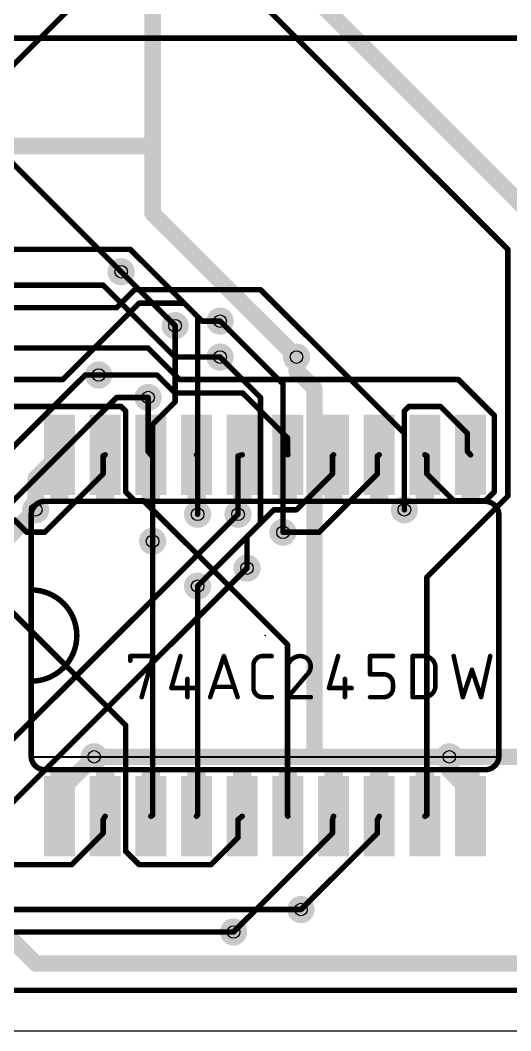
# Model space of a CAD drawing. Extents: x 0 to 200, y 0 to 49.
# Drawn here: x 166.19 to 179.83, y 0 to 28.12 of the extents above; entities that cross this region are included whole.
import ezdxf

# ---------------------------------------------------------------- set-up
doc = ezdxf.new("R2010")
doc.units = 0
for name, color, linetype in [('1', 12, 'CONTINUOUS'), ('16', 132, 'CONTINUOUS'), ('18', 110, 'CONTINUOUS'), ('20', 31, 'CONTINUOUS'), ('21', 253, 'CONTINUOUS'), ('23', 53, 'CONTINUOUS'), ('27', 253, 'CONTINUOUS'), ('29', 253, 'CONTINUOUS'), ('31', 253, 'CONTINUOUS'), ('44', 253, 'CONTINUOUS'), ('51', 253, 'CONTINUOUS')]:
    doc.layers.add(name, color=color, linetype=linetype)

# ---------------------------------------------------------------- blocks, each defined once
blk = doc.blocks.new('RECT')
blk.add_solid([(-0.5, -0.5), (0.5, -0.5), (-0.5, 0.5), (0.5, 0.5)])
blk = doc.blocks.new('ROUNDV')
at = {"const_width": 0.5}
blk.add_lwpolyline([(0, -0.25, 1), (0, 0.25, 1), (0, -0.25)], format="xyb", dxfattribs=at)

msp = doc.modelspace()

# ---------------------------------------------------------------- linework, layer by layer
at = {"layer": '1'}
for points, const_width in [([(168.375, 33.125), (179.75, 21.75)], 0.1524), ([(169.875, 24.625), (169.875, 29.875)], 0.4572), ([(168.5, 29.375), (163.625, 24.5)], 0.1524), ([(174.375, 28.75), (187.5, 15.625)], 0.4572), ([(169.875, 24.625), (164.625, 24.625)], 0.4572), ([(169.875, 22.75), (169.875, 24.625)], 0.4572), ([(173.875, 18.75), (169.875, 22.75)], 0.4572), ([(164.875, 21.75), (169.25, 21.75)], 0.1524), ([(169.25, 21.75), (171.25, 19.75)], 0.1524), ([(179.75, 21.75), (179.75, 14.875)], 0.1524), ([(169, 21.125), (170.5, 19.625)], 0.1524), ([(164.875, 20.75), (168.5, 20.75)], 0.1524), ([(168.5, 20.75), (170.5, 18.75)], 0.1524), ([(171.25, 19.75), (171.75, 19.75)], 0.1524), ([(164.875, 19), (169.75, 19)], 0.1524), ([(169.75, 19), (170.625, 18.125)], 0.1524), ([(170.5, 18.75), (171.75, 18.75)], 0.1524), ([(168.375, 18.25), (170, 18.25)], 0.1524), ([(170, 18.25), (170.5, 17.75)], 0.1524), ([(170.625, 18.125), (178.375, 18.125)], 0.1524), ([(178.375, 18.125), (179.375, 17.125)], 0.1524), ([(170.5, 17.75), (172.375, 17.75)], 0.1524), ([(172.375, 17.75), (173.625, 16.5)], 0.1524), ([(164.875, 17.375), (169, 17.375)], 0.1524), ([(169, 17.375), (169.125, 17.25)], 0.1524), ([(169.75, 17.625), (169.75, 16.125)], 0.1524), ([(176.875, 17.25), (177, 17.375)], 0.1524), ([(177, 17.375), (177.875, 17.375)], 0.1524), ([(177.875, 17.375), (178.625, 16.625)], 0.1524), ([(169.125, 17.25), (169.125, 15)], 0.1524), ([(176.875, 14.5), (176.875, 17.25)], 0.1524), ([(179.375, 17.125), (179.375, 15)], 0.1524), ([(178.625, 16.625), (178.625, 16.125)], 0.1524), ([(173.625, 16.5), (173.625, 16.125)], 0.1524), ([(167.25, 16), (166.625, 15.375)], 0.4572), ([(167.25, 16), (167.285, 16.0292)], 0.4572), ([(168.5, 16), (168.555, 16.0292)], 0.1524), ([(168.5, 16), (168.5, 15.5)], 0.1524), ([(169.75, 16.125), (169.825, 16.0292)], 0.1524), ([(171.125, 16), (171.095, 16.0292)], 0.1524), ([(171.125, 14.375), (171.125, 16)], 0.1524), ([(172.25, 16), (172.365, 16.0292)], 0.1524), ([(172.25, 14.375), (172.25, 16)], 0.1524), ([(173.625, 16.125), (173.635, 16.0292)], 0.1524), ([(174.875, 16), (174.905, 16.0292)], 0.1524), ([(174.875, 15.5), (174.875, 16)], 0.1524), ([(176.125, 16), (176.175, 16.0292)], 0.1524), ([(176.125, 15.5), (176.125, 16)], 0.1524), ([(177.5, 16), (177.445, 16.0292)], 0.1524), ([(177.5, 15.5), (177.5, 16)], 0.1524), ([(178.625, 16.125), (178.715, 16.0292)], 0.1524), ([(166.625, 15.375), (166.625, 14.5)], 0.4572), ([(168.5, 15.5), (166.875, 13.875)], 0.1524), ([(173.875, 14.5), (174.875, 15.5)], 0.1524), ([(174.5, 13.875), (176.125, 15.5)], 0.1524), ([(178.25, 14.75), (177.5, 15.5)], 0.1524), ([(169.125, 15), (169.375, 14.75)], 0.1524), ([(179.75, 14.875), (177.5, 12.625)], 0.1524), ([(179.375, 15), (179.125, 14.75)], 0.1524), ([(169.375, 14.75), (169.625, 14.75)], 0.1524), ([(169.625, 14.75), (173.625, 10.75)], 0.1524), ([(179.125, 14.75), (178.25, 14.75)], 0.1524), ([(172.5, 13.75), (173.25, 14.5)], 0.1524), ([(173.25, 14.5), (173.875, 14.5)], 0.1524), ([(166.375, 13.875), (166, 14.25)], 0.1524), ([(166.875, 13.875), (166.375, 13.875)], 0.1524), ([(172.5, 12.875), (172.5, 13.75)], 0.1524), ([(173.5, 13.875), (174.5, 13.875)], 0.1524), ([(164, 13.625), (169.125, 8.5)], 0.1524), ([(169.875, 13.625), (169.875, 6)], 0.1524), ([(177.5, 12.625), (177.5, 6)], 0.1524), ([(171.125, 12.375), (171.125, 6)], 0.1524), ([(173.625, 10.75), (173.625, 6)], 0.1524), ([(169.125, 8.5), (169.125, 5)], 0.1524), ([(168.25, 7.625), (167.375, 6.75)], 0.4572), ([(178.125, 7.25), (178.125, 7.625)], 0.4572), ([(178.625, 6.75), (178.125, 7.25)], 0.4572), ([(167.375, 6.75), (167.375, 6)], 0.4572), ([(178.625, 6), (178.625, 6.75)], 0.4572), ([(167.375, 6), (167.285, 5.9708)], 0.4572), ([(178.625, 6), (178.715, 5.9708)], 0.4572), ([(168.5, 5.875), (168.555, 5.9708)], 0.1524), ([(168.5, 5.5), (168.5, 5.875)], 0.1524), ([(169.875, 6), (169.825, 5.9708)], 0.1524), ([(171.125, 6), (171.095, 5.9708)], 0.1524), ([(172.25, 5.875), (172.365, 5.9708)], 0.1524), ([(172.25, 5.375), (172.25, 5.875)], 0.1524), ([(173.625, 6), (173.635, 5.9708)], 0.1524), ([(174.875, 5.875), (174.905, 5.9708)], 0.1524), ([(174.875, 5.5), (174.875, 5.875)], 0.1524), ([(176.125, 5.875), (176.175, 5.9708)], 0.1524), ([(176.125, 5.5), (176.125, 5.875)], 0.1524), ([(177.5, 6), (177.445, 5.9708)], 0.1524), ([(167.625, 4.625), (168.5, 5.5)], 0.1524), ([(171.5, 4.625), (172.25, 5.375)], 0.1524), ([(172.125, 2.75), (174.875, 5.5)], 0.1524), ([(174, 3.375), (176.125, 5.5)], 0.1524), ([(169.125, 5), (169.5, 4.625)], 0.1524), ([(164.625, 4.625), (167.625, 4.625)], 0.1524), ([(169.5, 4.625), (171.5, 4.625)], 0.1524), ([(166.625, 1.875), (164.25, 4.25)], 0.4572), ([(183.375, 1.875), (166.625, 1.875)], 0.4572), ([(184.75, 1.125), (70, 1.125)], 0.1524)]:
    msp.add_lwpolyline(points, dxfattribs=dict(at, const_width=const_width))
for points, const_width in [([(169.9893, 24.625, 1), (169.7607, 24.625)], 0.2286), ([(169.875, 24.5107, 1), (169.875, 24.7393)], 0.2286), ([(169.7607, 24.625, 1), (169.9893, 24.625)], 0.2286), ([(169.9558, 22.8308, 1), (169.7942, 22.6692)], 0.2286), ([(169.7607, 22.75, 1), (169.9893, 22.75)], 0.2286), ([(169.2769, 21.7769, 1), (169.2231, 21.7231)], 0.0762), ([(169.25, 21.7119, 1), (169.25, 21.7881)], 0.0762), ([(179.7881, 21.75, 1), (179.7119, 21.75)], 0.0762), ([(179.7231, 21.7231, 1), (179.7769, 21.7769)], 0.0762), ([(169.0269, 21.1519, 1), (168.9731, 21.0981)], 0.0762), ([(168.5269, 20.7769, 1), (168.4731, 20.7231)], 0.0762), ([(168.5, 20.7119, 1), (168.5, 20.7881)], 0.0762), ([(170.4731, 19.5981, 1), (170.5269, 19.6519)], 0.0762), ([(171.25, 19.7881, 1), (171.25, 19.7119)], 0.0762), ([(171.2231, 19.7231, 1), (171.2769, 19.7769)], 0.0762), ([(171.75, 19.7119, 1), (171.75, 19.7881)], 0.0762), ([(169.7769, 19.0269, 1), (169.7231, 18.9731)], 0.0762), ([(169.75, 18.9619, 1), (169.75, 19.0381)], 0.0762), ([(173.7942, 18.6692, 1), (173.9558, 18.8308)], 0.2286), ([(170.5, 18.7881, 1), (170.5, 18.7119)], 0.0762), ([(170.4731, 18.7231, 1), (170.5269, 18.7769)], 0.0762), ([(171.75, 18.7119, 1), (171.75, 18.7881)], 0.0762), ([(168.375, 18.2881, 1), (168.375, 18.2119)], 0.0762), ([(170.0269, 18.2769, 1), (169.9731, 18.2231)], 0.0762), ([(170, 18.2119, 1), (170, 18.2881)], 0.0762), ([(170.625, 18.1631, 1), (170.625, 18.0869)], 0.0762), ([(170.5981, 18.0981, 1), (170.6519, 18.1519)], 0.0762), ([(178.4019, 18.1519, 1), (178.3481, 18.0981)], 0.0762), ([(178.375, 18.0869, 1), (178.375, 18.1631)], 0.0762), ([(170.5, 17.7881, 1), (170.5, 17.7119)], 0.0762), ([(170.4731, 17.7231, 1), (170.5269, 17.7769)], 0.0762), ([(172.4019, 17.7769, 1), (172.3481, 17.7231)], 0.0762), ([(172.375, 17.7119, 1), (172.375, 17.7881)], 0.0762), ([(169.0269, 17.4019, 1), (168.9731, 17.3481)], 0.0762), ([(169, 17.3369, 1), (169, 17.4131)], 0.0762), ([(169.7881, 17.625, 1), (169.7119, 17.625)], 0.0762), ([(177, 17.4131, 1), (177, 17.3369)], 0.0762), ([(177.0269, 17.3481, 1), (176.9731, 17.4019)], 0.0762), ([(177.9019, 17.4019, 1), (177.8481, 17.3481)], 0.0762), ([(177.875, 17.3369, 1), (177.875, 17.4131)], 0.0762), ([(169.1631, 17.25, 1), (169.0869, 17.25)], 0.0762), ([(169.0981, 17.2231, 1), (169.1519, 17.2769)], 0.0762), ([(176.9131, 17.25, 1), (176.8369, 17.25)], 0.0762), ([(176.8481, 17.2769, 1), (176.9019, 17.2231)], 0.0762), ([(179.4131, 17.125, 1), (179.3369, 17.125)], 0.0762), ([(179.3481, 17.0981, 1), (179.4019, 17.1519)], 0.0762), ([(178.6631, 16.625, 1), (178.5869, 16.625)], 0.0762), ([(178.5981, 16.5981, 1), (178.6519, 16.6519)], 0.0762), ([(173.6631, 16.5, 1), (173.5869, 16.5)], 0.0762), ([(173.5981, 16.4731, 1), (173.6519, 16.5269)], 0.0762), ([(167.1768, 16.0878, 1), (167.3232, 15.9122)], 0.2286), ([(167.3308, 15.9192, 1), (167.1692, 16.0808)], 0.2286), ([(167.3582, 15.9414, 1), (167.2118, 16.117)], 0.2286), ([(168.4821, 16.0337, 1), (168.5179, 15.9663)], 0.0762), ([(168.5381, 16, 1), (168.4619, 16)], 0.0762), ([(168.5729, 15.9955, 1), (168.5371, 16.0629)], 0.0762), ([(169.78, 16.1485, 1), (169.72, 16.1015)], 0.0762), ([(169.7119, 16.125, 1), (169.7881, 16.125)], 0.0762), ([(169.795, 16.0057, 1), (169.855, 16.0527)], 0.0762), ([(171.1216, 16.0565, 1), (171.0684, 16.0019)], 0.0762), ([(171.1631, 16, 1), (171.0869, 16)], 0.0762), ([(171.0984, 15.9727, 1), (171.1516, 16.0273)], 0.0762), ([(172.2881, 16, 1), (172.2119, 16)], 0.0762), ([(172.2406, 16.0369, 1), (172.2594, 15.9631)], 0.0762), ([(172.3744, 15.9923, 1), (172.3556, 16.0661)], 0.0762), ([(173.6629, 16.129, 1), (173.5871, 16.121)], 0.0762), ([(173.5869, 16.125, 1), (173.6631, 16.125)], 0.0762), ([(173.5971, 16.0252, 1), (173.6729, 16.0332)], 0.0762), ([(174.9131, 16, 1), (174.8369, 16)], 0.0762), ([(174.8484, 16.0273, 1), (174.9016, 15.9727)], 0.0762), ([(174.9316, 16.0019, 1), (174.8784, 16.0565)], 0.0762), ([(176.1631, 16, 1), (176.0869, 16)], 0.0762), ([(176.1058, 16.0329, 1), (176.1442, 15.9671)], 0.0762), ([(176.1942, 15.9963, 1), (176.1558, 16.0621)], 0.0762), ([(177.4629, 16.0629, 1), (177.4271, 15.9955)], 0.0762), ([(177.5381, 16, 1), (177.4619, 16)], 0.0762), ([(177.4821, 15.9663, 1), (177.5179, 16.0337)], 0.0762), ([(178.6528, 16.1511, 1), (178.5972, 16.0989)], 0.0762), ([(178.5869, 16.125, 1), (178.6631, 16.125)], 0.0762), ([(178.6872, 16.0031, 1), (178.7428, 16.0553)], 0.0762), ([(166.7393, 15.375, 1), (166.5107, 15.375)], 0.2286), ([(166.5442, 15.4558, 1), (166.7058, 15.2942)], 0.2286), ([(168.4619, 15.5, 1), (168.5381, 15.5)], 0.0762), ([(168.5269, 15.4731, 1), (168.4731, 15.5269)], 0.0762), ([(174.8369, 15.5, 1), (174.9131, 15.5)], 0.0762), ([(174.9019, 15.4731, 1), (174.8481, 15.5269)], 0.0762), ([(176.0869, 15.5, 1), (176.1631, 15.5)], 0.0762), ([(176.1519, 15.4731, 1), (176.0981, 15.5269)], 0.0762), ([(177.4619, 15.5, 1), (177.5381, 15.5)], 0.0762), ([(177.5269, 15.5269, 1), (177.4731, 15.4731)], 0.0762), ([(169.0869, 15, 1), (169.1631, 15)], 0.0762), ([(169.1519, 15.0269, 1), (169.0981, 14.9731)], 0.0762), ([(179.3369, 15, 1), (179.4131, 15)], 0.0762), ([(179.4019, 14.9731, 1), (179.3481, 15.0269)], 0.0762), ([(179.7119, 14.875, 1), (179.7881, 14.875)], 0.0762), ([(179.7769, 14.8481, 1), (179.7231, 14.9019)], 0.0762), ([(169.375, 14.7881, 1), (169.375, 14.7119)], 0.0762), ([(169.3481, 14.7231, 1), (169.4019, 14.7769)], 0.0762), ([(169.6519, 14.7769, 1), (169.5981, 14.7231)], 0.0762), ([(169.625, 14.7119, 1), (169.625, 14.7881)], 0.0762), ([(178.25, 14.7881, 1), (178.25, 14.7119)], 0.0762), ([(178.2231, 14.7231, 1), (178.2769, 14.7769)], 0.0762), ([(179.0981, 14.7769, 1), (179.1519, 14.7231)], 0.0762), ([(179.125, 14.7119, 1), (179.125, 14.7881)], 0.0762), ([(166.5107, 14.5, 1), (166.7393, 14.5)], 0.2286), ([(171.0869, 14.375, 1), (171.1631, 14.375)], 0.0762), ([(172.2119, 14.375, 1), (172.2881, 14.375)], 0.0762), ([(173.25, 14.5381, 1), (173.25, 14.4619)], 0.0762), ([(173.2769, 14.4731, 1), (173.2231, 14.5269)], 0.0762), ([(173.8481, 14.5269, 1), (173.9019, 14.4731)], 0.0762), ([(173.875, 14.4619, 1), (173.875, 14.5381)], 0.0762), ([(176.8369, 14.5, 1), (176.9131, 14.5)], 0.0762), ([(166.375, 13.9131, 1), (166.375, 13.8369)], 0.0762), ([(166.3481, 13.8481, 1), (166.4019, 13.9019)], 0.0762), ([(166.8481, 13.9019, 1), (166.9019, 13.8481)], 0.0762), ([(166.875, 13.8369, 1), (166.875, 13.9131)], 0.0762), ([(172.5381, 13.75, 1), (172.4619, 13.75)], 0.0762), ([(172.4731, 13.7769, 1), (172.5269, 13.7231)], 0.0762), ([(173.5, 13.9131, 1), (173.5, 13.8369)], 0.0762), ([(174.4731, 13.9019, 1), (174.5269, 13.8481)], 0.0762), ([(174.5, 13.8369, 1), (174.5, 13.9131)], 0.0762), ([(169.9131, 13.625, 1), (169.8369, 13.625)], 0.0762), ([(172.4619, 12.875, 1), (172.5381, 12.875)], 0.0762), ([(177.5381, 12.625, 1), (177.4619, 12.625)], 0.0762), ([(177.4731, 12.6519, 1), (177.5269, 12.5981)], 0.0762), ([(171.1631, 12.375, 1), (171.0869, 12.375)], 0.0762), ([(173.6631, 10.75, 1), (173.5869, 10.75)], 0.0762), ([(173.5981, 10.7231, 1), (173.6519, 10.7769)], 0.0762), ([(169.1631, 8.5, 1), (169.0869, 8.5)], 0.0762), ([(169.0981, 8.4731, 1), (169.1519, 8.5269)], 0.0762), ([(168.3308, 7.5442, 1), (168.1692, 7.7058)], 0.2286), ([(178.2393, 7.625, 1), (178.0107, 7.625)], 0.2286), ([(178.2058, 7.3308, 1), (178.0442, 7.1692)], 0.2286), ([(178.0107, 7.25, 1), (178.2393, 7.25)], 0.2286), ([(167.4893, 6.75, 1), (167.2607, 6.75)], 0.2286), ([(167.2942, 6.8308, 1), (167.4558, 6.6692)], 0.2286), ([(178.7393, 6.75, 1), (178.5107, 6.75)], 0.2286), ([(178.5442, 6.6692, 1), (178.7058, 6.8308)], 0.2286), ([(167.2497, 6.0795, 1), (167.3203, 5.8621)], 0.2286), ([(167.4103, 5.8913, 1), (167.3397, 6.1087)], 0.2286), ([(178.6603, 6.1087, 1), (178.5897, 5.8913)], 0.2286), ([(178.6797, 5.8621, 1), (178.7503, 6.0795)], 0.2286), ([(167.2607, 6, 1), (167.4893, 6)], 0.2286), ([(168.5381, 5.875, 1), (168.4619, 5.875)], 0.0762), ([(168.467, 5.894, 1), (168.533, 5.856)], 0.0762), ([(168.588, 5.9518, 1), (168.522, 5.9898)], 0.0762), ([(169.8058, 6.0037, 1), (169.8442, 5.9379)], 0.0762), ([(169.8369, 6, 1), (169.9131, 6)], 0.0762), ([(169.8942, 5.9671, 1), (169.8558, 6.0329)], 0.0762), ([(171.0684, 5.9981, 1), (171.1216, 5.9435)], 0.0762), ([(171.0869, 6, 1), (171.1631, 6)], 0.0762), ([(171.1516, 5.9727, 1), (171.0984, 6.0273)], 0.0762), ([(172.2881, 5.875, 1), (172.2119, 5.875)], 0.0762), ([(172.2256, 5.9043, 1), (172.2744, 5.8457)], 0.0762), ([(172.3894, 5.9415, 1), (172.3406, 6.0001)], 0.0762), ([(173.5869, 6, 1), (173.6631, 6)], 0.0762), ([(173.661, 6.0123, 1), (173.589, 5.9877)], 0.0762), ([(173.599, 5.9585, 1), (173.671, 5.9831)], 0.0762), ([(174.9131, 5.875, 1), (174.8369, 5.875)], 0.0762), ([(174.8386, 5.8864, 1), (174.9114, 5.8636)], 0.0762), ([(174.9414, 5.9594, 1), (174.8686, 5.9822)], 0.0762), ([(176.1631, 5.875, 1), (176.0869, 5.875)], 0.0762), ([(176.0912, 5.8926, 1), (176.1588, 5.8574)], 0.0762), ([(176.2088, 5.9532, 1), (176.1412, 5.9884)], 0.0762), ([(177.4271, 6.0045, 1), (177.4629, 5.9371)], 0.0762), ([(177.4619, 6, 1), (177.5381, 6)], 0.0762), ([(177.5179, 5.9663, 1), (177.4821, 6.0337)], 0.0762), ([(178.5107, 6, 1), (178.7393, 6)], 0.2286), ([(168.4619, 5.5, 1), (168.5381, 5.5)], 0.0762), ([(168.5269, 5.4731, 1), (168.4731, 5.5269)], 0.0762), ([(172.2119, 5.375, 1), (172.2881, 5.375)], 0.0762), ([(172.2769, 5.3481, 1), (172.2231, 5.4019)], 0.0762), ([(174.8369, 5.5, 1), (174.9131, 5.5)], 0.0762), ([(174.9019, 5.4731, 1), (174.8481, 5.5269)], 0.0762), ([(176.0869, 5.5, 1), (176.1631, 5.5)], 0.0762), ([(176.1519, 5.4731, 1), (176.0981, 5.5269)], 0.0762), ([(169.1519, 5.0269, 1), (169.0981, 4.9731)], 0.0762), ([(169.0869, 5, 1), (169.1631, 5)], 0.0762), ([(167.5981, 4.6519, 1), (167.6519, 4.5981)], 0.0762), ([(167.625, 4.5869, 1), (167.625, 4.6631)], 0.0762), ([(169.5, 4.6631, 1), (169.5, 4.5869)], 0.0762), ([(169.4731, 4.5981, 1), (169.5269, 4.6519)], 0.0762), ([(171.4731, 4.6519, 1), (171.5269, 4.5981)], 0.0762), ([(171.5, 4.5869, 1), (171.5, 4.6631)], 0.0762), ([(173.9731, 3.4019, 1), (174.0269, 3.3481)], 0.0762), ([(172.0981, 2.7769, 1), (172.1519, 2.7231)], 0.0762), ([(166.625, 1.9893, 1), (166.625, 1.7607)], 0.2286), ([(166.5442, 1.7942, 1), (166.7058, 1.9558)], 0.2286)]:
    msp.add_lwpolyline(points, format="xyb", dxfattribs=dict(at, const_width=const_width))
at = {"layer": '16'}
for points, const_width in [([(164, 27.625), (181.5, 27.625)], 0.1524), ([(163.25, 26.875), (169, 21.125)], 0.1524), ([(168.875, 20.125), (169.375, 20.625)], 0.1524), ([(169.375, 20.625), (172.875, 20.625)], 0.1524), ([(172.875, 20.625), (176.875, 16.625)], 0.1524), ([(167.375, 18.125), (169.5, 20.25)], 0.1524), ([(169.5, 20.25), (170.75, 20.25)], 0.1524), ([(170.75, 20.25), (171.125, 19.875)], 0.1524), ([(160.875, 20.125), (168.875, 20.125)], 0.1524), ([(170.5, 19.625), (170.5, 17.5)], 0.1524), ([(171.125, 19.875), (171.125, 14.375)], 0.1524), ([(171.75, 19.75), (173.5, 18)], 0.1524), ([(173.875, 18.375), (173.875, 18.75)], 0.4572), ([(171.75, 18.75), (172.875, 17.625)], 0.1524), ([(174.375, 17.875), (173.875, 18.375)], 0.4572), ([(165.25, 15.5), (168, 18.25)], 0.1524), ([(168, 18.25), (168.375, 18.25)], 0.1524), ([(162.375, 18.125), (167.375, 18.125)], 0.1524), ([(173.5, 18), (173.5, 13.875)], 0.1524), ([(174.375, 7.625), (174.375, 17.875)], 0.4572), ([(164.25, 13), (168.875, 17.625)], 0.1524), ([(168.875, 17.625), (169.75, 17.625)], 0.1524), ([(170.5, 17.5), (169.875, 16.875)], 0.1524), ([(172.875, 17.625), (172.875, 14.125)], 0.1524), ([(169.875, 16.875), (169.875, 13.625)], 0.1524), ([(176.875, 16.625), (176.875, 14.5)], 0.1524), ([(166.625, 14.5), (159.625, 7.5)], 0.4572), ([(163.125, 5.25), (172.25, 14.375)], 0.1524), ([(172.875, 14.125), (171.125, 12.375)], 0.1524), ([(162.75, 3.125), (172.5, 12.875)], 0.1524), ([(174.375, 7.625), (168.25, 7.625)], 0.4572), ([(178.125, 7.625), (174.375, 7.625)], 0.4572), ([(190.375, 7.625), (178.125, 7.625)], 0.4572), ([(163.5, 3.375), (174, 3.375)], 0.1524), ([(163.75, 2.75), (172.125, 2.75)], 0.1524)]:
    msp.add_lwpolyline(points, dxfattribs=dict(at, const_width=const_width))
for points, const_width in [([(168.9731, 21.0981, 1), (169.0269, 21.1519)], 0.0762), ([(169.375, 20.6631, 1), (169.375, 20.5869)], 0.0762), ([(169.4019, 20.5981, 1), (169.3481, 20.6519)], 0.0762), ([(172.9019, 20.6519, 1), (172.8481, 20.5981)], 0.0762), ([(172.875, 20.5869, 1), (172.875, 20.6631)], 0.0762), ([(169.5, 20.2881, 1), (169.5, 20.2119)], 0.0762), ([(169.5269, 20.2231, 1), (169.4731, 20.2769)], 0.0762), ([(170.7769, 20.2769, 1), (170.7231, 20.2231)], 0.0762), ([(170.75, 20.2119, 1), (170.75, 20.2881)], 0.0762), ([(168.8481, 20.1519, 1), (168.9019, 20.0981)], 0.0762), ([(168.875, 20.0869, 1), (168.875, 20.1631)], 0.0762), ([(170.5381, 19.625, 1), (170.4619, 19.625)], 0.0762), ([(171.1631, 19.875, 1), (171.0869, 19.875)], 0.0762), ([(171.0981, 19.8481, 1), (171.1519, 19.9019)], 0.0762), ([(171.7769, 19.7769, 1), (171.7231, 19.7231)], 0.0762), ([(173.9893, 18.75, 1), (173.7607, 18.75)], 0.2286), ([(171.7769, 18.7769, 1), (171.7231, 18.7231)], 0.0762), ([(173.9558, 18.4558, 1), (173.7942, 18.2942)], 0.2286), ([(168, 18.2881, 1), (168, 18.2119)], 0.0762), ([(168.0269, 18.2231, 1), (167.9731, 18.2769)], 0.0762), ([(168.375, 18.2119, 1), (168.375, 18.2881)], 0.0762), ([(173.7607, 18.375, 1), (173.9893, 18.375)], 0.2286), ([(167.3481, 18.1519, 1), (167.4019, 18.0981)], 0.0762), ([(167.375, 18.0869, 1), (167.375, 18.1631)], 0.0762), ([(173.5381, 18, 1), (173.4619, 18)], 0.0762), ([(173.4731, 17.9731, 1), (173.5269, 18.0269)], 0.0762), ([(174.4893, 17.875, 1), (174.2607, 17.875)], 0.2286), ([(174.2942, 17.7942, 1), (174.4558, 17.9558)], 0.2286), ([(168.875, 17.6631, 1), (168.875, 17.5869)], 0.0762), ([(168.9019, 17.5981, 1), (168.8481, 17.6519)], 0.0762), ([(169.75, 17.5869, 1), (169.75, 17.6631)], 0.0762), ([(170.4619, 17.5, 1), (170.5381, 17.5)], 0.0762), ([(170.5269, 17.4731, 1), (170.4731, 17.5269)], 0.0762), ([(172.9131, 17.625, 1), (172.8369, 17.625)], 0.0762), ([(172.8481, 17.5981, 1), (172.9019, 17.6519)], 0.0762), ([(169.9131, 16.875, 1), (169.8369, 16.875)], 0.0762), ([(169.8481, 16.9019, 1), (169.9019, 16.8481)], 0.0762), ([(176.9131, 16.625, 1), (176.8369, 16.625)], 0.0762), ([(176.8481, 16.5981, 1), (176.9019, 16.6519)], 0.0762), ([(166.7058, 14.4192, 1), (166.5442, 14.5808)], 0.2286), ([(171.0869, 14.375, 1), (171.1631, 14.375)], 0.0762), ([(172.2769, 14.3481, 1), (172.2231, 14.4019)], 0.0762), ([(176.8369, 14.5, 1), (176.9131, 14.5)], 0.0762), ([(172.8369, 14.125, 1), (172.9131, 14.125)], 0.0762), ([(172.9019, 14.0981, 1), (172.8481, 14.1519)], 0.0762), ([(173.4619, 13.875, 1), (173.5381, 13.875)], 0.0762), ([(169.8369, 13.625, 1), (169.9131, 13.625)], 0.0762), ([(172.5269, 12.8481, 1), (172.4731, 12.9019)], 0.0762), ([(171.0981, 12.4019, 1), (171.1519, 12.3481)], 0.0762), ([(168.25, 7.7393, 1), (168.25, 7.5107)], 0.2286), ([(174.375, 7.7393, 1), (174.375, 7.5107)], 0.2286), ([(174.2607, 7.625, 1), (174.4893, 7.625)], 0.2286), ([(174.375, 7.5107, 1), (174.375, 7.7393)], 0.2286), ([(178.125, 7.7393, 1), (178.125, 7.5107)], 0.2286), ([(178.125, 7.5107, 1), (178.125, 7.7393)], 0.2286), ([(174, 3.3369, 1), (174, 3.4131)], 0.0762), ([(172.125, 2.7119, 1), (172.125, 2.7881)], 0.0762)]:
    msp.add_lwpolyline(points, format="xyb", dxfattribs=dict(at, const_width=const_width))
at = {"layer": '20'}
msp.add_line((0, 0), (200, 0), dxfattribs=at)
at = {"layer": '21'}
for points, const_width in [([(166.8786, 14.7338, 0.4142), (166.4976, 14.3528)], 0.1524), ([(166.8786, 14.6957, 1), (166.8786, 14.7719)], 0.0762), ([(179.5024, 14.3528, 0.4142), (179.1214, 14.7338)], 0.1524), ([(179.1214, 14.7719, 1), (179.1214, 14.6957)], 0.0762), ([(166.5357, 14.3528, 1), (166.4595, 14.3528)], 0.0762), ([(166.4595, 14.3528, 1), (166.5357, 14.3528)], 0.0762), ([(179.5405, 14.3528, 1), (179.4643, 14.3528)], 0.0762), ([(179.4643, 14.3528, 1), (179.5405, 14.3528)], 0.0762), ([(166.5357, 12.27, 1), (166.4595, 12.27)], 0.0762), ([(166.4976, 9.73, 1), (166.4976, 12.27)], 0.1524), ([(166.4976, 12.3081, 1), (166.4976, 12.2319)], 0.0762), ([(166.4595, 12.27, 1), (166.5357, 12.27)], 0.0762), ([(166.5357, 9.73, 1), (166.4595, 9.73)], 0.0762), ([(166.4976, 9.7681, 1), (166.4976, 9.6919)], 0.0762), ([(166.4595, 9.73, 1), (166.5357, 9.73)], 0.0762), ([(166.4976, 7.6472, 0.4142), (166.8786, 7.2662)], 0.1524), ([(166.5357, 7.6472, 1), (166.4595, 7.6472)], 0.0762), ([(166.4595, 7.6472, 1), (166.5357, 7.6472)], 0.0762), ([(166.523, 7.6345, 1), (166.523, 7.6091)], 0.0254), ([(179.1214, 7.2662, 0.4142), (179.5024, 7.6472)], 0.1524), ([(179.5405, 7.6472, 1), (179.4643, 7.6472)], 0.0762), ([(179.4643, 7.6472, 1), (179.5405, 7.6472)], 0.0762), ([(179.477, 7.6091, 1), (179.477, 7.6345)], 0.0254), ([(166.8786, 7.2281, 1), (166.8786, 7.3043)], 0.0762), ([(179.1214, 7.3043, 1), (179.1214, 7.2281)], 0.0762)]:
    msp.add_lwpolyline(points, format="xyb", dxfattribs=dict(at, const_width=const_width))
for points, const_width in [([(166.4976, 14.3528), (166.4976, 12.27)], 0.1524), ([(179.5024, 7.6472), (179.5024, 14.3528)], 0.1524), ([(166.4976, 12.27), (166.4976, 9.73)], 0.1524), ([(166.4976, 9.73), (166.4976, 7.6472)], 0.1524), ([(166.523, 7.6218), (179.477, 7.6218)], 0.0508)]:
    msp.add_lwpolyline(points, dxfattribs=dict(at, const_width=const_width))
at = {"layer": '23'}
msp.add_point((173, 11), dxfattribs=at)
at = {"layer": '27'}
for points, const_width in [([(169.2535, 10.4603, 1), (169.2535, 10.3967)], 0.0635), ([(169.2852, 10.4285, 1), (169.2218, 10.4285)], 0.0635), ([(169.9191, 10.42, 1), (169.8579, 10.437)], 0.0635), ([(169.8885, 10.3967, 1), (169.8885, 10.4603)], 0.0635), ([(170.681, 10.4198, 1), (170.62, 10.4372)], 0.0635), ([(171.8871, 10.4385, 1), (171.8269, 10.4185)], 0.0635), ([(171.8871, 10.4185, 1), (171.8269, 10.4385)], 0.0635), ([(172.9328, 10.4285, 0.4142), (172.6788, 10.1745)], 0.127), ([(172.9328, 10.4603, 1), (172.9328, 10.3967)], 0.0635), ([(172.9328, 10.3967, 1), (172.9328, 10.4603)], 0.0635), ([(173.1868, 10.3967, 1), (173.1868, 10.4603)], 0.0635), ([(173.9842, 10.4285, 0.3252), (173.635, 10.1745)], 0.127), ([(173.9842, 10.4603, 1), (173.9842, 10.3967)], 0.0635), ([(174.27, 10.1428, 0.4142), (173.9842, 10.4285)], 0.127), ([(173.9842, 10.3967, 1), (173.9842, 10.4603)], 0.0635), ([(175.0625, 10.4198, 1), (175.0015, 10.4372)], 0.0635), ([(175.921, 10.4603, 1), (175.921, 10.3967)], 0.0635), ([(175.9527, 10.4285, 1), (175.8892, 10.4285)], 0.0635), ([(176.556, 10.3967, 1), (176.556, 10.4603)], 0.0635), ([(177.1021, 10.4603, 1), (177.1021, 10.3967)], 0.0635), ([(177.1338, 10.4285, 1), (177.0703, 10.4285)], 0.0635), ([(177.4196, 10.4603, 1), (177.4196, 10.3967)], 0.0635), ([(177.7371, 10.111, 0.4142), (177.4196, 10.4285)], 0.127), ([(177.4196, 10.3967, 1), (177.4196, 10.4603)], 0.0635), ([(178.2761, 10.4354, 1), (178.2141, 10.4216)], 0.0635), ([(179.2921, 10.4216, 1), (179.2301, 10.4354)], 0.0635), ([(169.2218, 10.3015, 1), (169.2852, 10.3015)], 0.0635), ([(172.7105, 10.1745, 1), (172.647, 10.1745)], 0.0635), ([(172.647, 10.1745, 1), (172.7105, 10.1745)], 0.0635), ([(173.6048, 10.1843, 1), (173.6652, 10.1647)], 0.0635), ([(174.1747, 9.9205, 0.2053), (174.27, 10.1428)], 0.127), ([(174.3017, 10.1428, 1), (174.2382, 10.1427)], 0.0635), ([(174.2382, 10.1428, 1), (174.3017, 10.1428)], 0.0635), ([(177.7688, 10.111, 1), (177.7053, 10.111)], 0.0635), ([(177.7053, 10.111, 1), (177.7688, 10.111)], 0.0635), ([(170.8727, 9.7935, 1), (170.8093, 9.7935)], 0.0635), ([(174.1529, 9.9435, 1), (174.1966, 9.8975)], 0.0635), ([(174.1989, 9.8999, 1), (174.1506, 9.9411)], 0.0635), ([(175.2542, 9.7935, 1), (175.1907, 9.7935)], 0.0635), ([(175.921, 9.9523, 1), (175.921, 9.8887)], 0.0635), ([(175.8892, 9.9205, 1), (175.9527, 9.9205)], 0.0635), ([(176.302, 9.9523, 1), (176.302, 9.8887)], 0.0635), ([(176.556, 9.6665, 0.4142), (176.302, 9.9205)], 0.127), ([(176.302, 9.8887, 1), (176.302, 9.9523)], 0.0635), ([(178.7832, 10.0575, 1), (178.723, 10.0375)], 0.0635), ([(178.7832, 10.0375, 1), (178.723, 10.0575)], 0.0635), ([(170.3965, 9.5713, 1), (170.3965, 9.5077)], 0.0635), ([(170.366, 9.5482, 1), (170.427, 9.5308)], 0.0635), ([(171.0315, 9.5077, 1), (171.0315, 9.5713)], 0.0635), ([(171.5713, 9.603, 1), (171.5713, 9.5395)], 0.0635), ([(172.1428, 9.5395, 1), (172.1428, 9.603)], 0.0635), ([(172.6788, 9.5395, 0.4142), (172.9328, 9.2855)], 0.127), ([(172.7105, 9.5395, 1), (172.647, 9.5395)], 0.0635), ([(172.647, 9.5395, 1), (172.7105, 9.5395)], 0.0635), ([(174.778, 9.5713, 1), (174.778, 9.5077)], 0.0635), ([(174.7475, 9.5482, 1), (174.8085, 9.5308)], 0.0635), ([(175.413, 9.5077, 1), (175.413, 9.5713)], 0.0635), ([(176.302, 9.2855, 0.4142), (176.556, 9.5395)], 0.127), ([(176.5877, 9.6665, 1), (176.5242, 9.6665)], 0.0635), ([(176.5242, 9.6665, 1), (176.5877, 9.6665)], 0.0635), ([(176.5877, 9.5395, 1), (176.5242, 9.5395)], 0.0635), ([(176.5242, 9.5395, 1), (176.5877, 9.5395)], 0.0635), ([(177.4196, 9.2855, 0.4142), (177.7371, 9.603)], 0.127), ([(177.7688, 9.603, 1), (177.7053, 9.603)], 0.0635), ([(177.7053, 9.603, 1), (177.7688, 9.603)], 0.0635), ([(169.5404, 9.294, 1), (169.6016, 9.277)], 0.0635), ([(170.8093, 9.2855, 1), (170.8727, 9.2855)], 0.0635), ([(171.4459, 9.2955, 1), (171.5061, 9.2755)], 0.0635), ([(172.2079, 9.2755, 1), (172.2681, 9.2955)], 0.0635), ([(172.9328, 9.3173, 1), (172.9328, 9.2538)], 0.0635), ([(172.9328, 9.2538, 1), (172.9328, 9.3173)], 0.0635), ([(173.1868, 9.2538, 1), (173.1868, 9.3173)], 0.0635), ([(173.635, 9.3173, 1), (173.635, 9.2538)], 0.0635), ([(173.6108, 9.3061, 1), (173.6592, 9.2649)], 0.0635), ([(174.27, 9.2538, 1), (174.27, 9.3173)], 0.0635), ([(175.1907, 9.2855, 1), (175.2542, 9.2855)], 0.0635), ([(175.921, 9.3173, 1), (175.921, 9.2538)], 0.0635), ([(176.302, 9.3173, 1), (176.302, 9.2538)], 0.0635), ([(176.302, 9.2538, 1), (176.302, 9.3173)], 0.0635), ([(177.1021, 9.3173, 1), (177.1021, 9.2538)], 0.0635), ([(177.0703, 9.2855, 1), (177.1338, 9.2855)], 0.0635), ([(177.4196, 9.3173, 1), (177.4196, 9.2538)], 0.0635), ([(177.4196, 9.2538, 1), (177.4196, 9.3173)], 0.0635), ([(178.469, 9.2955, 1), (178.5292, 9.2755)], 0.0635), ([(178.4681, 9.2786, 1), (178.5301, 9.2924)], 0.0635), ([(178.9761, 9.2924, 1), (179.0381, 9.2786)], 0.0635), ([(178.977, 9.2755, 1), (179.0372, 9.2955)], 0.0635)]:
    msp.add_lwpolyline(points, format="xyb", dxfattribs=dict(at, const_width=const_width))
at = {"layer": '27', "const_width": 0.127}
for points in [[(169.2535, 10.3015), (169.2535, 10.4285)], [(169.2535, 10.4285), (169.8885, 10.4285)], [(169.8885, 10.4285), (169.571, 9.2855)], [(170.6505, 10.4285), (170.3965, 9.5395)], [(171.476, 9.2855), (171.857, 10.4285)], [(171.857, 10.4285), (172.238, 9.2855)], [(172.9328, 10.4285), (173.1868, 10.4285)], [(175.032, 10.4285), (174.778, 9.5395)], [(175.921, 9.9205), (175.921, 10.4285)], [(175.921, 10.4285), (176.556, 10.4285)], [(177.1021, 9.2855), (177.1021, 10.4285)], [(177.1021, 10.4285), (177.4196, 10.4285)], [(178.2451, 10.4285), (178.4991, 9.2855)], [(179.0071, 9.2855), (179.2611, 10.4285)], [(172.6788, 9.5395), (172.6788, 10.1745)], [(177.7371, 10.111), (177.7371, 9.603)], [(170.841, 9.7935), (170.841, 9.2855)], [(174.1747, 9.9205), (173.635, 9.2855)], [(175.2225, 9.7935), (175.2225, 9.2855)], [(176.302, 9.9205), (175.921, 9.9205)], [(178.4991, 9.2855), (178.7531, 10.0475)], [(178.7531, 10.0475), (179.0071, 9.2855)], [(170.3965, 9.5395), (171.0315, 9.5395)], [(172.1428, 9.5713), (171.5713, 9.5713)], [(174.778, 9.5395), (175.413, 9.5395)], [(176.556, 9.5395), (176.556, 9.6665)], [(173.1868, 9.2855), (172.9328, 9.2855)], [(173.635, 9.2855), (174.27, 9.2855)], [(175.921, 9.2855), (176.302, 9.2855)], [(177.4196, 9.2855), (177.1021, 9.2855)]]:
    msp.add_lwpolyline(points, dxfattribs=at)
at = {"layer": '44'}
for centre in [(169, 21.125), (170.5, 19.625), (171.75, 19.75), (171.75, 18.75), (173.875, 18.75), (168.375, 18.25), (169.75, 17.625), (166.625, 14.5), (176.875, 14.5), (171.125, 14.375), (172.25, 14.375), (169.875, 13.625), (173.5, 13.875), (172.5, 12.875), (171.125, 12.375), (168.25, 7.625), (178.125, 7.625), (174, 3.375), (172.125, 2.75)]:
    msp.add_circle(centre, 0.175, dxfattribs=at)
at = {"layer": '51', "const_width": 0.1524}
for points in [[(179.1214, 14.7338), (166.8786, 14.7338)], [(166.8786, 7.2662), (179.1214, 7.2662)]]:
    msp.add_lwpolyline(points, dxfattribs=at)
at = {"layer": '51', "const_width": 0.0762}
for points in [[(166.8786, 14.7719, 1), (166.8786, 14.6957)], [(179.1214, 14.6957, 1), (179.1214, 14.7719)], [(166.8786, 7.3043, 1), (166.8786, 7.2281)], [(179.1214, 7.2281, 1), (179.1214, 7.3043)]]:
    msp.add_lwpolyline(points, format="xyb", dxfattribs=at)

# ---------------------------------------------------------------- block references
at = {"layer": '1', "xscale": 0.6604, "yscale": 2.032}
for p in [(167.285, 16.0292), (168.555, 16.0292), (169.825, 16.0292), (171.095, 16.0292), (172.365, 16.0292), (173.635, 16.0292), (174.905, 16.0292), (176.175, 16.0292), (177.445, 16.0292), (178.715, 16.0292), (167.285, 5.9708), (168.555, 5.9708), (169.825, 5.9708), (171.095, 5.9708), (172.365, 5.9708), (173.635, 5.9708), (174.905, 5.9708), (176.175, 5.9708), (177.445, 5.9708), (178.715, 5.9708)]:
    msp.add_blockref('RECT', p, dxfattribs=at)
at = {"layer": '18', "xscale": 0.7564, "yscale": 0.7564}
for p in [(169, 21.125), (169, 21.125), (170.5, 19.625), (170.5, 19.625), (171.75, 19.75), (171.75, 19.75), (171.75, 18.75), (171.75, 18.75), (173.875, 18.75), (173.875, 18.75), (168.375, 18.25), (168.375, 18.25), (169.75, 17.625), (169.75, 17.625), (166.625, 14.5), (166.625, 14.5), (171.125, 14.375), (171.125, 14.375), (172.25, 14.375), (172.25, 14.375), (176.875, 14.5), (176.875, 14.5), (173.5, 13.875), (173.5, 13.875), (169.875, 13.625), (169.875, 13.625), (172.5, 12.875), (172.5, 12.875), (171.125, 12.375), (171.125, 12.375), (168.25, 7.625), (168.25, 7.625), (178.125, 7.625), (178.125, 7.625), (174, 3.375), (174, 3.375), (172.125, 2.75), (172.125, 2.75)]:
    msp.add_blockref('ROUNDV', p, dxfattribs=at)
at = {"layer": '29', "xscale": 0.8636, "yscale": 2.2352}
for p in [(167.285, 16.0292), (168.555, 16.0292), (169.825, 16.0292), (171.095, 16.0292), (172.365, 16.0292), (173.635, 16.0292), (174.905, 16.0292), (176.175, 16.0292), (177.445, 16.0292), (178.715, 16.0292), (167.285, 5.9708), (168.555, 5.9708), (169.825, 5.9708), (171.095, 5.9708), (172.365, 5.9708), (173.635, 5.9708), (174.905, 5.9708), (176.175, 5.9708), (177.445, 5.9708), (178.715, 5.9708)]:
    msp.add_blockref('RECT', p, dxfattribs=at)
at = {"layer": '31', "xscale": 0.6604, "yscale": 2.032}
for p in [(167.285, 16.0292), (168.555, 16.0292), (169.825, 16.0292), (171.095, 16.0292), (172.365, 16.0292), (173.635, 16.0292), (174.905, 16.0292), (176.175, 16.0292), (177.445, 16.0292), (178.715, 16.0292), (167.285, 5.9708), (168.555, 5.9708), (169.825, 5.9708), (171.095, 5.9708), (172.365, 5.9708), (173.635, 5.9708), (174.905, 5.9708), (176.175, 5.9708), (177.445, 5.9708), (178.715, 5.9708)]:
    msp.add_blockref('RECT', p, dxfattribs=at)
at = {"layer": '51', "xscale": 0.508}
for p, yscale in [((167.285, 15.5974), 1.4732), ((168.555, 15.5974), 1.4732), ((169.825, 15.5974), 1.4732), ((171.095, 15.5974), 1.4732), ((172.365, 15.5974), 1.4732), ((173.635, 15.5974), 1.4732), ((174.905, 15.5974), 1.4732), ((176.175, 15.5974), 1.4732), ((177.445, 15.5974), 1.4732), ((178.715, 15.5974), 1.4732), ((167.285, 14.7973), 0.127), ((168.555, 14.7973), 0.127), ((169.825, 14.7973), 0.127), ((171.095, 14.7973), 0.127), ((172.365, 14.7973), 0.127), ((173.635, 14.7973), 0.127), ((174.905, 14.7973), 0.127), ((176.175, 14.7973), 0.127), ((177.445, 14.7973), 0.127), ((178.715, 14.7973), 0.127), ((167.285, 7.2027), 0.127), ((167.285, 6.4026), 1.4732), ((168.555, 7.2027), 0.127), ((168.555, 6.4026), 1.4732), ((169.825, 7.2027), 0.127), ((169.825, 6.4026), 1.4732), ((171.095, 7.2027), 0.127), ((171.095, 6.4026), 1.4732), ((172.365, 7.2027), 0.127), ((172.365, 6.4026), 1.4732), ((173.635, 7.2027), 0.127), ((173.635, 6.4026), 1.4732), ((174.905, 7.2027), 0.127), ((174.905, 6.4026), 1.4732), ((176.175, 7.2027), 0.127), ((176.175, 6.4026), 1.4732), ((177.445, 7.2027), 0.127), ((177.445, 6.4026), 1.4732), ((178.715, 7.2027), 0.127), ((178.715, 6.4026), 1.4732)]:
    msp.add_blockref('RECT', p, dxfattribs=dict(at, yscale=yscale))

doc.saveas('drawing.dxf')
